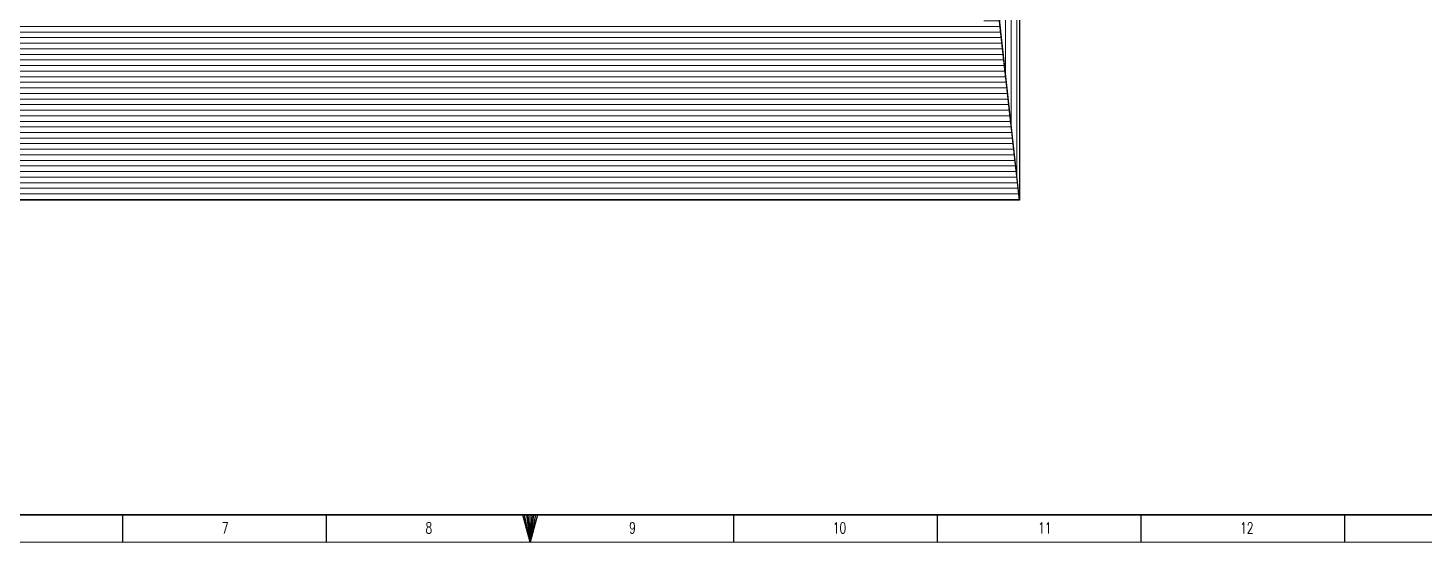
# Model space of a CAD drawing. Header units: inches. Extents: x 1439 to 2532, y 856 to 1629.
# Drawn here: x 1816.8 to 2285.3, y 855.5 to 1028.3 of the extents above; entities that cross this region are included whole.
import ezdxf

# ---------------------------------------------------------------- set-up
doc = ezdxf.new("R2010")
doc.units = ezdxf.units.IN
doc.header["$MEASUREMENT"] = 0
doc.layers.add('HACTH', color=8, linetype='Continuous', lineweight=9)
doc.layers.add('R_Hatch', color=8, linetype='Continuous', lineweight=9)
doc.styles.add('TEG BORDER', font='txt_qlt.shx', dxfattribs={"width": 0.7, "bigfont": 'hztxt.shx'})
pattern_1 = [(90, (-133282.6688, -171455.9933), (-1.875, 3e-16), [])]

# ---------------------------------------------------------------- blocks, each defined once
blk = doc.blocks.new('252 BORDER A2')
at = {"linetype": 'Continuous'}
blk.add_line((5, 5), (489, 5), dxfattribs=at)
for p, q in [((222.75, 0), (222.75, 5)), ((259.88, 0), (259.88, 5)), ((297, 0), (297, 5)), ((334.12, 0), (334.12, 5)), ((371.25, 0), (371.25, 5)), ((408.37, 0), (408.37, 5)), ((445.5, 0), (445.5, 5))]:
    blk.add_line(p, q)
at = {"color": 5, "lineweight": 15}
blk.add_lwpolyline([(0, 420), (594, 420), (594, 0), (0, 0)], close=True, dxfattribs=at)
blk.add_lwpolyline([(5, 415), (589, 415), (589, 5), (5, 5)], close=True)
blk.add_lwpolyline([(297, 0), (295.66, 5), (298.34, 5), (297, 0), (296, 5), (296.33, 5), (297, 0), (296.67, 5), (297.33, 5), (297, 0), (297.67, 5), (298, 5), (297, 0)])
at = {"char_height": 2, "width": 2, "attachment_point": 7, "style": 'TEG BORDER'}
for s, insert in [('7', (240.8, 1.59)), ('8', (277.92, 1.59)), ('9', (315.05, 1.59)), ('\\pi2.2204e-016;10', (352.17, 1.59)), ('\\pi0.3;11', (389.3, 1.59)), ('\\pi2.2204e-016;12', (426.42, 1.59))]:
    blk.add_mtext(s, dxfattribs=dict(at, insert=insert))

msp = doc.modelspace()

# ---------------------------------------------------------------- hatches: boundary and pattern name
at = {"layer": 'HACTH', "lineweight": 0}
h = msp.add_hatch(dxfattribs=at)
h.set_pattern_fill('ANSI31', color=256, scale=15, angle=45, style=0)
h.set_pattern_definition(pattern_1)
h.paths.add_polyline_path([(2149.54, 1078.34), (2137.54, 1078.34), (2149.54, 970.34)])
at = {"layer": 'R_Hatch', "lineweight": 0}
h = msp.add_hatch(dxfattribs=at)
h.set_pattern_fill('ANSI31', color=256, scale=15, angle=315, style=0)
h.set_pattern_definition([(0, (-137950.508, -170411.8805), (6e-16, 1.875), [])])
h.paths.add_polyline_path([(2137.54, 1030.34), (2015.12, 1030.34), (2015.12, 970.34), (2149.54, 970.34), (2137.54, 1078.34)])
h.paths.add_polyline_path([(2015.12, 970.34), (2015.12, 1030.34), (1489.54, 1030.34), (1489.54, 1078.34), (1477.54, 970.34)])
h = msp.add_hatch(dxfattribs=at)
h.set_pattern_fill('ANSI31', color=256, scale=15, angle=45, style=0)
h.set_pattern_definition(pattern_1)
h.paths.add_polyline_path([(2149.54, 1078.34), (2137.54, 1078.34), (2149.54, 970.34)])

# ---------------------------------------------------------------- linework, layer by layer
at = {"linetype": 'Continuous', "ltscale": 10}
msp.add_line((2149.54, 970.34), (2137.54, 1078.34), dxfattribs=at)
at = {"color": 252, "linetype": 'Continuous', "lineweight": -3, "ltscale": 10}
msp.add_lwpolyline([(2149.54, 1078.34), (2149.54, 970.34), (1477.54, 970.34), (1477.54, 1078.34)], dxfattribs=at)
at = {"layer": 'R_Hatch', "linetype": 'Continuous', "ltscale": 10}
msp.add_line((2149.54, 970.34), (2137.54, 1078.34), dxfattribs=at)
at = {"layer": 'R_Hatch', "color": 252, "linetype": 'Continuous', "lineweight": -3, "ltscale": 10}
msp.add_lwpolyline([(2149.54, 1078.34), (2149.54, 970.34), (1477.54, 970.34), (1477.54, 1078.34)], dxfattribs=at)

# ---------------------------------------------------------------- block references
at = {"xscale": 1.8411, "yscale": 1.8411, "zscale": 1.8411}
msp.add_blockref('252 BORDER A2', (1438.51, 855.53), dxfattribs=at)

doc.saveas('drawing.dxf')
